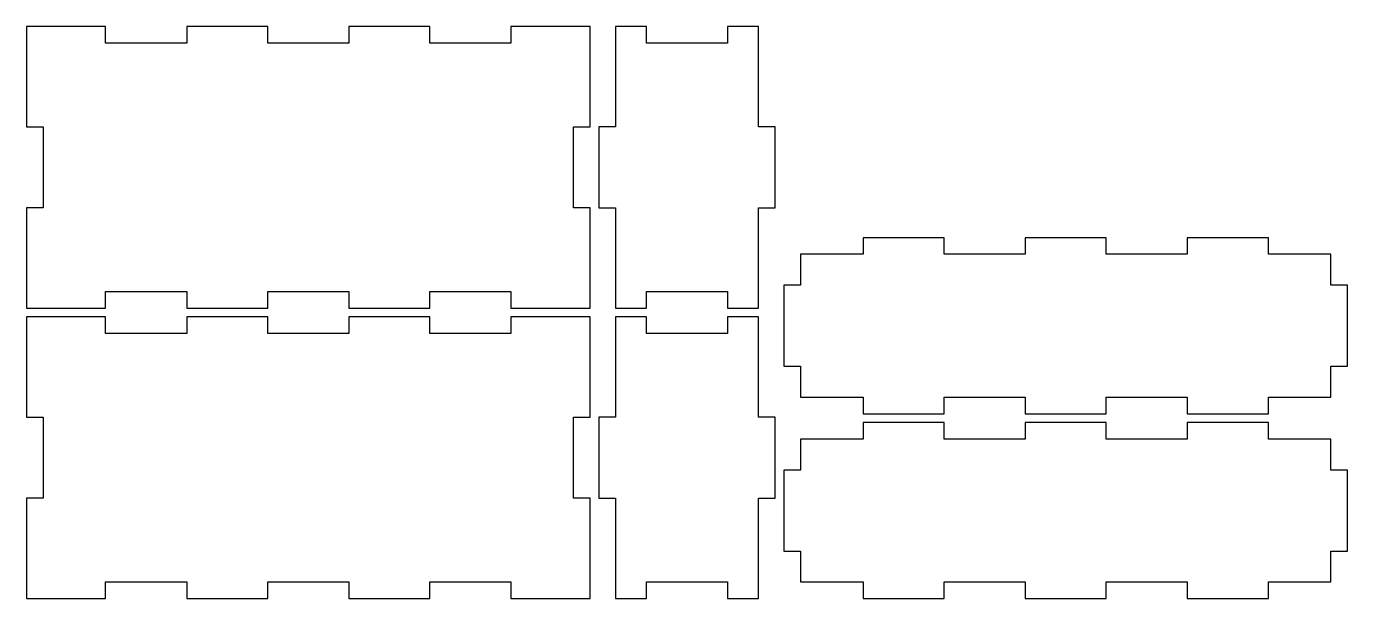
# Model space of a CAD drawing. Header units: inches. Extents: x 0 to 18.8, y 0.1 to 8.2.
import ezdxf

# ---------------------------------------------------------------- set-up
doc = ezdxf.new("R2010")
doc.units = ezdxf.units.IN

msp = doc.modelspace()

# ---------------------------------------------------------------- linework, layer by layer
at = {"layer": 'back_outsideCutPath'}
for p, q in [((0, 8.25), (0, 6.82525)), ((1.12375, 8.25), (0, 8.25)), ((1.12375, 8.014), (1.12375, 8.25)), ((3.42475, 8.25), (2.27425, 8.25)), ((2.27425, 8.25), (2.27425, 8.014)), ((3.42475, 8.014), (3.42475, 8.25)), ((5.72575, 8.25), (4.57525, 8.25)), ((4.57525, 8.25), (4.57525, 8.014)), ((5.72575, 8.014), (5.72575, 8.25)), ((8, 8.25), (6.87625, 8.25)), ((6.87625, 8.25), (6.87625, 8.014)), ((8, 7.97575), (8, 8.25)), ((2.27425, 8.014), (1.12375, 8.014)), ((4.57525, 8.014), (3.42475, 8.014)), ((6.87625, 8.014), (5.72575, 8.014)), ((8, 6.82525), (8, 7.97575)), ((0, 6.82525), (0.236, 6.82525)), ((0.236, 6.82525), (0.236, 5.67475)), ((7.764, 5.67475), (7.764, 6.82525)), ((7.764, 6.82525), (8, 6.82525)), ((0.236, 5.67475), (0, 5.67475)), ((0, 5.67475), (0, 4.52425)), ((8, 5.67475), (7.764, 5.67475)), ((8, 4.25), (8, 5.67475)), ((0, 4.52425), (0, 4.25)), ((1.12375, 4.25), (1.12375, 4.486)), ((1.12375, 4.486), (2.27425, 4.486)), ((2.27425, 4.486), (2.27425, 4.25)), ((3.42475, 4.25), (3.42475, 4.486)), ((3.42475, 4.486), (4.57525, 4.486)), ((4.57525, 4.486), (4.57525, 4.25)), ((5.72575, 4.25), (5.72575, 4.486)), ((5.72575, 4.486), (6.87625, 4.486)), ((6.87625, 4.486), (6.87625, 4.25)), ((0, 4.25), (1.12375, 4.25)), ((2.27425, 4.25), (3.42475, 4.25)), ((4.57525, 4.25), (5.72575, 4.25)), ((6.87625, 4.25), (8, 4.25))]:
    msp.add_line(p, q, dxfattribs=at)
at = {"layer": 'bottom_outsideCutPath'}
for p, q in [((13.02425, 5.25), (11.87375, 5.25)), ((11.87375, 5.25), (11.87375, 5.014)), ((13.02425, 5.014), (13.02425, 5.25)), ((15.32525, 5.25), (14.17475, 5.25)), ((14.17475, 5.25), (14.17475, 5.014)), ((15.32525, 5.014), (15.32525, 5.25)), ((17.62625, 5.25), (16.47575, 5.25)), ((16.47575, 5.25), (16.47575, 5.014)), ((17.62625, 5.014), (17.62625, 5.25)), ((10.986, 5.014), (10.986, 4.57525)), ((11.87375, 5.014), (10.986, 5.014)), ((14.17475, 5.014), (13.02425, 5.014)), ((16.47575, 5.014), (15.32525, 5.014)), ((18.514, 5.014), (17.62625, 5.014)), ((18.514, 4.57525), (18.514, 5.014)), ((10.986, 4.57525), (10.75, 4.57525)), ((10.75, 4.57525), (10.75, 3.42475)), ((18.75, 4.57525), (18.514, 4.57525)), ((18.75, 3.42475), (18.75, 4.57525)), ((10.75, 3.42475), (10.986, 3.42475)), ((10.986, 3.42475), (10.986, 2.986)), ((18.514, 2.986), (18.514, 3.42475)), ((18.514, 3.42475), (18.75, 3.42475)), ((10.986, 2.986), (11.87375, 2.986)), ((11.87375, 2.986), (11.87375, 2.75)), ((13.02425, 2.75), (13.02425, 2.986)), ((13.02425, 2.986), (14.17475, 2.986)), ((14.17475, 2.986), (14.17475, 2.75)), ((15.32525, 2.75), (15.32525, 2.986)), ((15.32525, 2.986), (16.47575, 2.986)), ((16.47575, 2.986), (16.47575, 2.75)), ((17.62625, 2.75), (17.62625, 2.986)), ((17.62625, 2.986), (18.514, 2.986)), ((11.87375, 2.75), (13.02425, 2.75)), ((14.17475, 2.75), (15.32525, 2.75)), ((16.47575, 2.75), (17.62625, 2.75))]:
    msp.add_line(p, q, dxfattribs=at)
at = {"layer": 'front_outsideCutPath'}
for p, q in [((0, 4.125), (0, 2.70025)), ((1.12375, 4.125), (0, 4.125)), ((1.12375, 3.889), (1.12375, 4.125)), ((3.42475, 4.125), (2.27425, 4.125)), ((2.27425, 4.125), (2.27425, 3.889)), ((3.42475, 3.889), (3.42475, 4.125)), ((5.72575, 4.125), (4.57525, 4.125)), ((4.57525, 4.125), (4.57525, 3.889)), ((5.72575, 3.889), (5.72575, 4.125)), ((8, 4.125), (6.87625, 4.125)), ((6.87625, 4.125), (6.87625, 3.889)), ((8, 3.85075), (8, 4.125)), ((2.27425, 3.889), (1.12375, 3.889)), ((4.57525, 3.889), (3.42475, 3.889)), ((6.87625, 3.889), (5.72575, 3.889)), ((8, 2.70025), (8, 3.85075)), ((0, 2.70025), (0.236, 2.70025)), ((0.236, 2.70025), (0.236, 1.54975)), ((7.764, 1.54975), (7.764, 2.70025)), ((7.764, 2.70025), (8, 2.70025)), ((0.236, 1.54975), (0, 1.54975)), ((0, 1.54975), (0, 0.39925)), ((8, 1.54975), (7.764, 1.54975)), ((8, 0.125), (8, 1.54975)), ((0, 0.39925), (0, 0.125)), ((1.12375, 0.125), (1.12375, 0.361)), ((1.12375, 0.361), (2.27425, 0.361)), ((2.27425, 0.361), (2.27425, 0.125)), ((3.42475, 0.125), (3.42475, 0.361)), ((3.42475, 0.361), (4.57525, 0.361)), ((4.57525, 0.361), (4.57525, 0.125)), ((5.72575, 0.125), (5.72575, 0.361)), ((5.72575, 0.361), (6.87625, 0.361)), ((6.87625, 0.361), (6.87625, 0.125)), ((0, 0.125), (1.12375, 0.125)), ((2.27425, 0.125), (3.42475, 0.125)), ((4.57525, 0.125), (5.72575, 0.125)), ((6.87625, 0.125), (8, 0.125))]:
    msp.add_line(p, q, dxfattribs=at)
at = {"layer": 'left_outsideCutPath'}
for p, q in [((8.361, 4.125), (8.361, 2.70025)), ((8.79975, 4.125), (8.361, 4.125)), ((8.79975, 3.889), (8.79975, 4.125)), ((10.389, 4.125), (9.95025, 4.125)), ((9.95025, 4.125), (9.95025, 3.889)), ((10.389, 3.85075), (10.389, 4.125)), ((9.95025, 3.889), (8.79975, 3.889)), ((10.389, 2.70025), (10.389, 3.85075)), ((8.361, 2.70025), (8.125, 2.70025)), ((8.125, 2.70025), (8.125, 1.54975)), ((10.625, 2.70025), (10.389, 2.70025)), ((10.625, 1.54975), (10.625, 2.70025)), ((8.125, 1.54975), (8.361, 1.54975)), ((8.361, 1.54975), (8.361, 0.39925)), ((10.389, 0.125), (10.389, 1.54975)), ((10.389, 1.54975), (10.625, 1.54975)), ((8.361, 0.39925), (8.361, 0.125)), ((8.79975, 0.125), (8.79975, 0.361)), ((8.79975, 0.361), (9.95025, 0.361)), ((9.95025, 0.361), (9.95025, 0.125)), ((8.361, 0.125), (8.79975, 0.125)), ((9.95025, 0.125), (10.389, 0.125))]:
    msp.add_line(p, q, dxfattribs=at)
at = {"layer": 'right_outsideCutPath'}
for p, q in [((8.361, 8.25), (8.361, 6.82525)), ((8.79975, 8.25), (8.361, 8.25)), ((8.79975, 8.014), (8.79975, 8.25)), ((10.389, 8.25), (9.95025, 8.25)), ((9.95025, 8.25), (9.95025, 8.014)), ((10.389, 7.97575), (10.389, 8.25)), ((9.95025, 8.014), (8.79975, 8.014)), ((10.389, 6.82525), (10.389, 7.97575)), ((8.361, 6.82525), (8.125, 6.82525)), ((8.125, 6.82525), (8.125, 5.67475)), ((10.625, 6.82525), (10.389, 6.82525)), ((10.625, 5.67475), (10.625, 6.82525)), ((8.125, 5.67475), (8.361, 5.67475)), ((8.361, 5.67475), (8.361, 4.52425)), ((10.389, 4.25), (10.389, 5.67475)), ((10.389, 5.67475), (10.625, 5.67475)), ((8.361, 4.52425), (8.361, 4.25)), ((8.79975, 4.25), (8.79975, 4.486)), ((8.79975, 4.486), (9.95025, 4.486)), ((9.95025, 4.486), (9.95025, 4.25)), ((8.361, 4.25), (8.79975, 4.25)), ((9.95025, 4.25), (10.389, 4.25))]:
    msp.add_line(p, q, dxfattribs=at)
at = {"layer": 'top_outsideCutPath'}
for p, q in [((13.02425, 2.625), (11.87375, 2.625)), ((11.87375, 2.625), (11.87375, 2.389)), ((13.02425, 2.389), (13.02425, 2.625)), ((15.32525, 2.625), (14.17475, 2.625)), ((14.17475, 2.625), (14.17475, 2.389)), ((15.32525, 2.389), (15.32525, 2.625)), ((17.62625, 2.625), (16.47575, 2.625)), ((16.47575, 2.625), (16.47575, 2.389)), ((17.62625, 2.389), (17.62625, 2.625)), ((10.986, 2.389), (10.986, 1.95025)), ((11.87375, 2.389), (10.986, 2.389)), ((14.17475, 2.389), (13.02425, 2.389)), ((16.47575, 2.389), (15.32525, 2.389)), ((18.514, 2.389), (17.62625, 2.389)), ((18.514, 1.95025), (18.514, 2.389)), ((10.986, 1.95025), (10.75, 1.95025)), ((10.75, 1.95025), (10.75, 0.79975)), ((18.75, 1.95025), (18.514, 1.95025)), ((18.75, 0.79975), (18.75, 1.95025)), ((10.75, 0.79975), (10.986, 0.79975)), ((10.986, 0.79975), (10.986, 0.361)), ((18.514, 0.361), (18.514, 0.79975)), ((18.514, 0.79975), (18.75, 0.79975)), ((10.986, 0.361), (11.87375, 0.361)), ((11.87375, 0.361), (11.87375, 0.125)), ((13.02425, 0.125), (13.02425, 0.361)), ((13.02425, 0.361), (14.17475, 0.361)), ((14.17475, 0.361), (14.17475, 0.125)), ((15.32525, 0.125), (15.32525, 0.361)), ((15.32525, 0.361), (16.47575, 0.361)), ((16.47575, 0.361), (16.47575, 0.125)), ((17.62625, 0.125), (17.62625, 0.361)), ((17.62625, 0.361), (18.514, 0.361)), ((11.87375, 0.125), (13.02425, 0.125)), ((14.17475, 0.125), (15.32525, 0.125)), ((16.47575, 0.125), (17.62625, 0.125))]:
    msp.add_line(p, q, dxfattribs=at)

doc.saveas('drawing.dxf')
